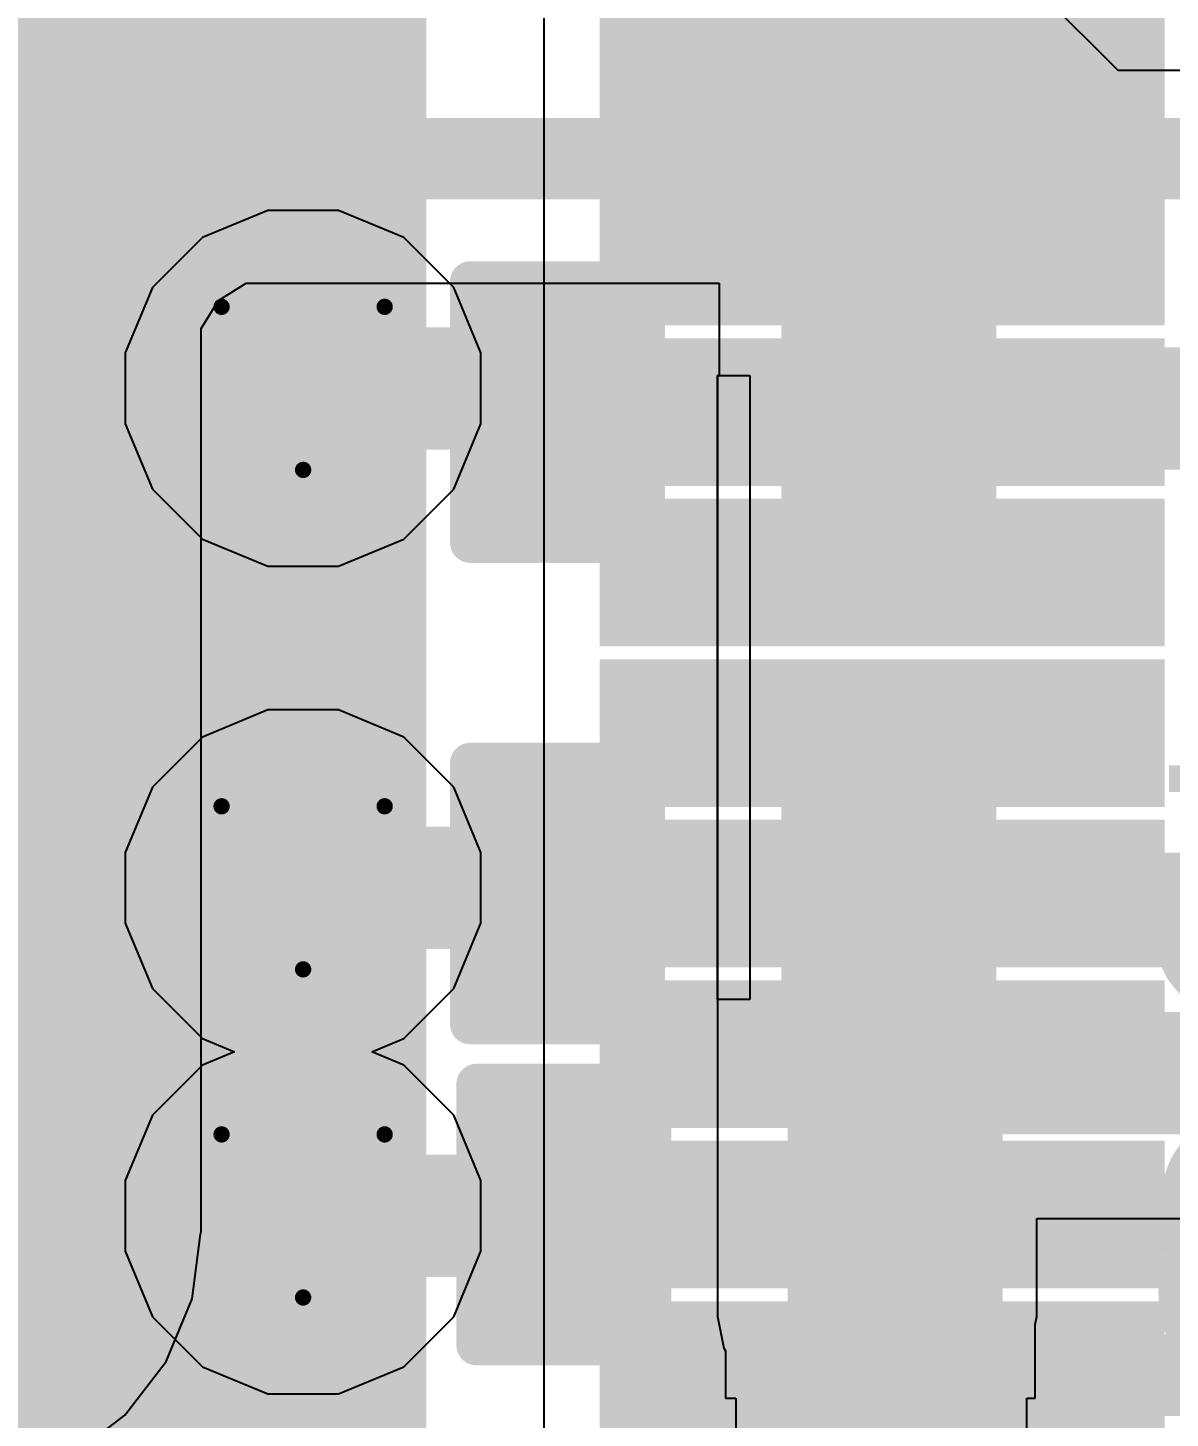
# Model space of a CAD drawing. Header units: inches. Extents: x 0 to 5359, y 0 to 5098.
# Drawn here: x 73.821 to 77.38, y 38.782 to 43.114 of the extents above; entities that cross this region are included whole.
import ezdxf

# ---------------------------------------------------------------- set-up
doc = ezdxf.new("R2010")
doc.units = ezdxf.units.IN
for name, color, linetype in [('Bottom Layer', 5, 'Continuous'), ('Bottom Overlay', 54, 'Continuous'), ('Bottom Paste', 16, 'Continuous'), ('Bottom Solder', 6, 'Continuous'), ('Drill Drawing', 1, 'Continuous'), ('Layer 1', 16, 'Continuous'), ('Layer 2', 76, 'Continuous'), ('Top Layer', 1, 'Continuous'), ('Top Paste', 8, 'Continuous'), ('Top Solder', 216, 'Continuous'), ('Via Holes', 16, 'Continuous')]:
    doc.layers.add(name, color=color, linetype=linetype)
doc.styles.add('Arial', font='', dxfattribs={"height": 0.2})
doc.styles.get('Arial').set_extended_font_data('Arial')

# ---------------------------------------------------------------- blocks, each defined once
blk = doc.blocks.new('48_HTQFP__7_7__30')
at = {"layer": 'Top Layer'}
for points in [[(-2.4, 5.05), (-2.1, 5.05), (-2.1, 3.45), (-2.4, 3.45)], [(-1.9, 5.05), (-1.6, 5.05), (-1.6, 3.45), (-1.9, 3.45)], [(-1.4, 5.05), (-1.1, 5.05), (-1.1, 3.45), (-1.4, 3.45)], [(-0.9, 5.05), (-0.6, 5.05), (-0.6, 3.45), (-0.9, 3.45)], [(-0.4, 5.05), (-0.1, 5.05), (-0.1, 3.45), (-0.4, 3.45)], [(0.1, 5.05), (0.4, 5.05), (0.4, 3.45), (0.1, 3.45)], [(0.6, 5.05), (0.9, 5.05), (0.9, 3.45), (0.6, 3.45)], [(1.1, 5.05), (1.4, 5.05), (1.4, 3.45), (1.1, 3.45)], [(1.6, 5.05), (1.9, 5.05), (1.9, 3.45), (1.6, 3.45)], [(-2.75, 2.75), (2.75, 2.75), (2.75, -2.75), (-2.75, -2.75)]]:
    blk.add_hatch(color=1, dxfattribs=at).paths.add_polyline_path(points)
at = {"layer": 'Top Paste'}
for points in [[(-2.4, 5.05), (-2.1, 5.05), (-2.1, 3.45), (-2.4, 3.45)], [(-1.9, 5.05), (-1.6, 5.05), (-1.6, 3.45), (-1.9, 3.45)], [(-1.4, 5.05), (-1.1, 5.05), (-1.1, 3.45), (-1.4, 3.45)], [(-0.9, 5.05), (-0.6, 5.05), (-0.6, 3.45), (-0.9, 3.45)], [(-0.4, 5.05), (-0.1, 5.05), (-0.1, 3.45), (-0.4, 3.45)], [(0.1, 5.05), (0.4, 5.05), (0.4, 3.45), (0.1, 3.45)], [(0.6, 5.05), (0.9, 5.05), (0.9, 3.45), (0.6, 3.45)], [(1.1, 5.05), (1.4, 5.05), (1.4, 3.45), (1.1, 3.45)], [(1.6, 5.05), (1.9, 5.05), (1.9, 3.45), (1.6, 3.45)], [(-2.75, 2.75), (2.75, 2.75), (2.75, -2.75), (-2.75, -2.75)]]:
    blk.add_hatch(color=8, dxfattribs=at).paths.add_polyline_path(points)
at = {"layer": 'Top Solder'}
for points in [[(-2.48, 5.13), (-2.02, 5.13), (-2.02, 3.37), (-2.48, 3.37)], [(-1.98, 5.13), (-1.52, 5.13), (-1.52, 3.37), (-1.98, 3.37)], [(-1.48, 5.13), (-1.02, 5.13), (-1.02, 3.37), (-1.48, 3.37)], [(-0.98, 5.13), (-0.52, 5.13), (-0.52, 3.37), (-0.98, 3.37)], [(-0.48, 5.13), (-0.02, 5.13), (-0.02, 3.37), (-0.48, 3.37)], [(0.02, 5.13), (0.48, 5.13), (0.48, 3.37), (0.02, 3.37)], [(0.52, 5.13), (0.98, 5.13), (0.98, 3.37), (0.52, 3.37)], [(1.02, 5.13), (1.48, 5.13), (1.48, 3.37), (1.02, 3.37)], [(1.52, 5.13), (1.98, 5.13), (1.98, 3.37), (1.52, 3.37)], [(-2.83, 2.83), (2.83, 2.83), (2.83, -2.83), (-2.83, -2.83)]]:
    blk.add_hatch(color=216, dxfattribs=at).paths.add_polyline_path(points)
blk = doc.blocks.new('C___0402_B_241')
at = {"layer": 'Bottom Layer'}
for points in [[(-0.2413, 0.3175), (-0.2413, -0.3175), (-0.6985, -0.3175), (-0.6985, 0.3175)], [(0.6985, 0.3175), (0.6985, -0.3175), (0.2413, -0.3175), (0.2413, 0.3175)]]:
    blk.add_hatch(color=5, dxfattribs=at).paths.add_polyline_path(points)
at = {"layer": 'Bottom Paste'}
for points in [[(-0.2413, 0.3175), (-0.2413, -0.3175), (-0.6985, -0.3175), (-0.6985, 0.3175)], [(0.6985, 0.3175), (0.6985, -0.3175), (0.2413, -0.3175), (0.2413, 0.3175)]]:
    blk.add_hatch(color=16, dxfattribs=at).paths.add_polyline_path(points)
at = {"layer": 'Bottom Solder'}
for points in [[(-0.1813, 0.3775), (-0.1813, -0.3775), (-0.7585, -0.3775), (-0.7585, 0.3775)], [(0.7585, 0.3775), (0.7585, -0.3775), (0.1813, -0.3775), (0.1813, 0.3775)]]:
    blk.add_hatch(color=6, dxfattribs=at).paths.add_polyline_path(points)
at = {"layer": 'Bottom Overlay'}
for points in [[(-0.7874, 0.4064, 0.127, 0.127, 0), (-0.7874, -0.4064, 0.127, 0.127, 0)], [(-0.7874, 0.4064, 0.127, 0.127, 0), (-0.2794, 0.4064, 0.127, 0.127, 0)], [(0.2794, 0.4064, 0.127, 0.127, 0), (0.7874, 0.4064, 0.127, 0.127, 0)], [(0.7874, -0.4064, 0.127, 0.127, 0), (0.7874, 0.4064, 0.127, 0.127, 0)], [(-0.7874, -0.4064, 0.127, 0.127, 0), (-0.2794, -0.4064, 0.127, 0.127, 0)], [(0.2794, -0.4064, 0.127, 0.127, 0), (0.7874, -0.4064, 0.127, 0.127, 0)]]:
    blk.add_lwpolyline(points, format="xyseb", dxfattribs=at)
for points in [[(-0.8191, 0.4064, 0.0635, 0.0635, 1), (-0.7556, 0.4064, 0.0635, 0.0635, 1)], [(-0.8191, 0.4064, 0.0635, 0.0635, 1), (-0.7556, 0.4064, 0.0635, 0.0635, 1)], [(-0.3111, 0.4064, 0.0635, 0.0635, 1), (-0.2477, 0.4064, 0.0635, 0.0635, 1)], [(0.2477, 0.4064, 0.0635, 0.0635, 1), (0.3112, 0.4064, 0.0635, 0.0635, 1)], [(0.7556, 0.4064, 0.0635, 0.0635, 1), (0.8191, 0.4064, 0.0635, 0.0635, 1)], [(0.7556, 0.4064, 0.0635, 0.0635, 1), (0.8191, 0.4064, 0.0635, 0.0635, 1)], [(-0.8191, -0.4064, 0.0635, 0.0635, 1), (-0.7556, -0.4064, 0.0635, 0.0635, 1)], [(-0.8191, -0.4064, 0.0635, 0.0635, 1), (-0.7556, -0.4064, 0.0635, 0.0635, 1)], [(-0.3111, -0.4064, 0.0635, 0.0635, 1), (-0.2476, -0.4064, 0.0635, 0.0635, 1)], [(0.2477, -0.4064, 0.0635, 0.0635, 1), (0.3112, -0.4064, 0.0635, 0.0635, 1)], [(0.7556, -0.4064, 0.0635, 0.0635, 1), (0.8191, -0.4064, 0.0635, 0.0635, 1)], [(0.7556, -0.4064, 0.0635, 0.0635, 1), (0.8191, -0.4064, 0.0635, 0.0635, 1)]]:
    blk.add_lwpolyline(points, format="xyseb", close=True, dxfattribs=at)
blk = doc.blocks.new('C___0402_B_250')
at = {"layer": 'Bottom Layer'}
for points in [[(-0.2413, 0.3175), (-0.2413, -0.3175), (-0.6985, -0.3175), (-0.6985, 0.3175)], [(0.6985, 0.3175), (0.6985, -0.3175), (0.2413, -0.3175), (0.2413, 0.3175)]]:
    blk.add_hatch(color=5, dxfattribs=at).paths.add_polyline_path(points)
at = {"layer": 'Bottom Paste'}
for points in [[(-0.2413, 0.3175), (-0.2413, -0.3175), (-0.6985, -0.3175), (-0.6985, 0.3175)], [(0.6985, 0.3175), (0.6985, -0.3175), (0.2413, -0.3175), (0.2413, 0.3175)]]:
    blk.add_hatch(color=16, dxfattribs=at).paths.add_polyline_path(points)
at = {"layer": 'Bottom Solder'}
for points in [[(-0.1813, 0.3775), (-0.1813, -0.3775), (-0.7585, -0.3775), (-0.7585, 0.3775)], [(0.7585, 0.3775), (0.7585, -0.3775), (0.1813, -0.3775), (0.1813, 0.3775)]]:
    blk.add_hatch(color=6, dxfattribs=at).paths.add_polyline_path(points)
at = {"layer": 'Bottom Overlay'}
for points in [[(-0.7874, -0.4064, 0.127, 0.127, 0), (-0.7874, 0.4064, 0.127, 0.127, 0)], [(-0.7874, 0.4064, 0.127, 0.127, 0), (-0.2794, 0.4064, 0.127, 0.127, 0)], [(0.2794, 0.4064, 0.127, 0.127, 0), (0.7874, 0.4064, 0.127, 0.127, 0)], [(0.7874, -0.4064, 0.127, 0.127, 0), (0.7874, 0.4064, 0.127, 0.127, 0)], [(-0.7874, -0.4064, 0.127, 0.127, 0), (-0.2794, -0.4064, 0.127, 0.127, 0)], [(0.2794, -0.4064, 0.127, 0.127, 0), (0.7874, -0.4064, 0.127, 0.127, 0)]]:
    blk.add_lwpolyline(points, format="xyseb", dxfattribs=at)
for points in [[(-0.8192, 0.4064, 0.0635, 0.0635, 1), (-0.7557, 0.4064, 0.0635, 0.0635, 1)], [(-0.8192, 0.4064, 0.0635, 0.0635, 1), (-0.7557, 0.4064, 0.0635, 0.0635, 1)], [(-0.3112, 0.4064, 0.0635, 0.0635, 1), (-0.2477, 0.4064, 0.0635, 0.0635, 1)], [(0.2477, 0.4064, 0.0635, 0.0635, 1), (0.3112, 0.4064, 0.0635, 0.0635, 1)], [(0.7556, 0.4064, 0.0635, 0.0635, 1), (0.8191, 0.4064, 0.0635, 0.0635, 1)], [(0.7556, 0.4064, 0.0635, 0.0635, 1), (0.8191, 0.4064, 0.0635, 0.0635, 1)], [(-0.8192, -0.4064, 0.0635, 0.0635, 1), (-0.7557, -0.4064, 0.0635, 0.0635, 1)], [(-0.8192, -0.4064, 0.0635, 0.0635, 1), (-0.7557, -0.4064, 0.0635, 0.0635, 1)], [(-0.3112, -0.4064, 0.0635, 0.0635, 1), (-0.2477, -0.4064, 0.0635, 0.0635, 1)], [(0.2476, -0.4064, 0.0635, 0.0635, 1), (0.3111, -0.4064, 0.0635, 0.0635, 1)], [(0.7556, -0.4064, 0.0635, 0.0635, 1), (0.8191, -0.4064, 0.0635, 0.0635, 1)], [(0.7556, -0.4064, 0.0635, 0.0635, 1), (0.8191, -0.4064, 0.0635, 0.0635, 1)]]:
    blk.add_lwpolyline(points, format="xyseb", close=True, dxfattribs=at)
blk = doc.blocks.new('C___0402_B_251')
at = {"layer": 'Bottom Layer'}
for points in [[(-0.2413, 0.3175), (-0.2413, -0.3175), (-0.6985, -0.3175), (-0.6985, 0.3175)], [(0.6985, 0.3175), (0.6985, -0.3175), (0.2413, -0.3175), (0.2413, 0.3175)]]:
    blk.add_hatch(color=5, dxfattribs=at).paths.add_polyline_path(points)
at = {"layer": 'Bottom Paste'}
for points in [[(-0.2413, 0.3175), (-0.2413, -0.3175), (-0.6985, -0.3175), (-0.6985, 0.3175)], [(0.6985, 0.3175), (0.6985, -0.3175), (0.2413, -0.3175), (0.2413, 0.3175)]]:
    blk.add_hatch(color=16, dxfattribs=at).paths.add_polyline_path(points)
at = {"layer": 'Bottom Solder'}
for points in [[(-0.1813, 0.3775), (-0.1813, -0.3775), (-0.7585, -0.3775), (-0.7585, 0.3775)], [(0.7585, 0.3775), (0.7585, -0.3775), (0.1813, -0.3775), (0.1813, 0.3775)]]:
    blk.add_hatch(color=6, dxfattribs=at).paths.add_polyline_path(points)
at = {"layer": 'Bottom Overlay'}
for points in [[(-0.7874, 0.4064, 0.127, 0.127, 0), (-0.7874, -0.4064, 0.127, 0.127, 0)], [(-0.7874, 0.4064, 0.127, 0.127, 0), (-0.2794, 0.4064, 0.127, 0.127, 0)], [(0.2794, 0.4064, 0.127, 0.127, 0), (0.7874, 0.4064, 0.127, 0.127, 0)], [(0.7874, -0.4064, 0.127, 0.127, 0), (0.7874, 0.4064, 0.127, 0.127, 0)], [(-0.7874, -0.4064, 0.127, 0.127, 0), (-0.2794, -0.4064, 0.127, 0.127, 0)], [(0.2794, -0.4064, 0.127, 0.127, 0), (0.7874, -0.4064, 0.127, 0.127, 0)]]:
    blk.add_lwpolyline(points, format="xyseb", dxfattribs=at)
for points in [[(-0.8191, 0.4064, 0.0635, 0.0635, 1), (-0.7556, 0.4064, 0.0635, 0.0635, 1)], [(-0.8191, 0.4064, 0.0635, 0.0635, 1), (-0.7556, 0.4064, 0.0635, 0.0635, 1)], [(-0.3111, 0.4064, 0.0635, 0.0635, 1), (-0.2477, 0.4064, 0.0635, 0.0635, 1)], [(0.2477, 0.4064, 0.0635, 0.0635, 1), (0.3112, 0.4064, 0.0635, 0.0635, 1)], [(0.7557, 0.4064, 0.0635, 0.0635, 1), (0.8192, 0.4064, 0.0635, 0.0635, 1)], [(0.7557, 0.4064, 0.0635, 0.0635, 1), (0.8192, 0.4064, 0.0635, 0.0635, 1)], [(-0.8191, -0.4064, 0.0635, 0.0635, 1), (-0.7556, -0.4064, 0.0635, 0.0635, 1)], [(-0.8191, -0.4064, 0.0635, 0.0635, 1), (-0.7556, -0.4064, 0.0635, 0.0635, 1)], [(-0.3111, -0.4064, 0.0635, 0.0635, 1), (-0.2476, -0.4064, 0.0635, 0.0635, 1)], [(0.2477, -0.4064, 0.0635, 0.0635, 1), (0.3112, -0.4064, 0.0635, 0.0635, 1)], [(0.7557, -0.4064, 0.0635, 0.0635, 1), (0.8192, -0.4064, 0.0635, 0.0635, 1)], [(0.7557, -0.4064, 0.0635, 0.0635, 1), (0.8192, -0.4064, 0.0635, 0.0635, 1)]]:
    blk.add_lwpolyline(points, format="xyseb", close=True, dxfattribs=at)

msp = doc.modelspace()

# ---------------------------------------------------------------- hatches: boundary and pattern name
at = {"layer": 'Bottom Layer'}
h = msp.add_hatch(color=5, dxfattribs=at)
edge = h.paths.add_edge_path()
edge.add_arc((74.6785, 41.9906), 0.3, 0, 360)
h = msp.add_hatch(color=5, dxfattribs=at)
edge = h.paths.add_edge_path()
edge.add_arc((74.6785, 40.4346), 0.3, 0, 360)
msp.add_hatch(color=5, dxfattribs=at).paths.add_polyline_path([(76.2282, 39.0992), (76.7052, 39.0992), (76.7052, 40.7342), (76.2282, 40.7342)])
h = msp.add_hatch(color=5, dxfattribs=at)
edge = h.paths.add_edge_path()
edge.add_arc((74.6785, 39.4124), 0.3, 0, 360)
at = {"layer": 'Layer 1'}
h = msp.add_hatch(color=16, dxfattribs=at)
edge = h.paths.add_edge_path()
edge.add_arc((74.6785, 41.9906), 0.3, 0, 360)
h = msp.add_hatch(color=16, dxfattribs=at)
edge = h.paths.add_edge_path()
edge.add_arc((74.6785, 40.4346), 0.3, 0, 360)
h = msp.add_hatch(color=16, dxfattribs=at)
edge = h.paths.add_edge_path()
edge.add_arc((74.6785, 39.4124), 0.3, 0, 360)
at = {"layer": 'Layer 2'}
h = msp.add_hatch(color=76, dxfattribs=at)
edge = h.paths.add_edge_path()
edge.add_arc((74.6785, 41.9906), 0.3, 0, 360)
h = msp.add_hatch(color=76, dxfattribs=at)
edge = h.paths.add_edge_path()
edge.add_arc((74.6785, 40.4346), 0.3, 0, 360)
h = msp.add_hatch(color=76, dxfattribs=at)
edge = h.paths.add_edge_path()
edge.add_arc((74.6785, 39.4124), 0.3, 0, 360)
at = {"layer": 'Top Layer'}
h = msp.add_hatch(color=1, dxfattribs=at)
edge = h.paths.add_edge_path()
edge.add_arc((74.6785, 41.9906), 0.3, 0, 360)
h = msp.add_hatch(color=1, dxfattribs=at)
edge = h.paths.add_edge_path()
edge.add_arc((74.6785, 40.4346), 0.3, 0, 360)
h = msp.add_hatch(color=1, dxfattribs=at)
edge = h.paths.add_edge_path()
edge.add_arc((74.6785, 39.4124), 0.3, 0, 360)
at = {"layer": 'Via Holes'}
h = msp.add_hatch(color=7, dxfattribs=at)
edge = h.paths.add_edge_path()
edge.add_arc((74.6785, 41.9906), 0.15, 0, 360)
h = msp.add_hatch(color=7, dxfattribs=at)
edge = h.paths.add_edge_path()
edge.add_arc((74.6785, 40.4346), 0.15, 0, 360)
h = msp.add_hatch(color=7, dxfattribs=at)
edge = h.paths.add_edge_path()
edge.add_arc((74.6785, 39.4124), 0.15, 0, 360)

# ---------------------------------------------------------------- linework, layer by layer
at = {"layer": 'Bottom Layer'}
for p, q in [((74.4144, 42.264), (74.5011, 42.3178)), ((74.5011, 42.3178), (75.9742, 42.3178)), ((75.9742, 42.3178), (75.9742, 42.0304)), ((74.3606, 42.1773), (74.4144, 42.264)), ((74.3606, 39.3637), (74.3606, 42.1773)), ((75.9693, 40.0863), (75.9693, 42.0304)), ((75.9693, 42.0304), (76.0699, 42.0304)), ((75.9742, 42.0304), (75.9693, 42.0304)), ((75.9693, 42.0304), (75.9693, 40.0863)), ((76.0699, 42.0304), (76.0699, 40.0863)), ((76.0699, 40.0863), (75.9693, 40.0863)), ((75.9693, 40.0863), (75.9693, 40.0863)), ((75.9693, 40.0863), (75.9693, 39.0992)), ((76.9642, 39.0992), (76.9642, 39.4041)), ((76.9642, 39.4041), (79.4013, 39.4041)), ((74.3325, 39.1542), (74.359, 39.3556)), ((74.359, 39.3556), (74.3606, 39.3637)), ((74.2516, 38.959), (74.3325, 39.1542)), ((75.9693, 39.0992), (75.989, 39.0001)), ((76.9592, 39.0742), (76.9642, 39.0992)), ((76.9592, 38.8452), (76.9592, 39.0742)), ((75.989, 39.0001), (75.994, 38.9925)), ((75.994, 38.9925), (75.994, 38.8452)), ((74.123, 38.7914), (74.2516, 38.959)), ((75.994, 38.8452), (76.0262, 38.8452)), ((76.0262, 38.8452), (76.0262, 37.3127)), ((76.9326, 37.3127), (76.9326, 38.8452)), ((76.9326, 38.8452), (76.9592, 38.8452)), ((73.9554, 38.6627), (74.123, 38.7914))]:
    msp.add_line(p, q, dxfattribs=at)
for points in [[(73.5403, 42.603, 0.254, 0.254, -0.414214), (74.2403, 43.303, 0.254, 0.254, 0)], [(74.0322, 42.462, 0.254, 0.254, -0.272102), (74.4478, 42.7063, 0.254, 0.254, 0)], [(74.4478, 42.7063, 0.254, 0.254, 0), (78.5437, 42.7063, 0.254, 0.254, 0)], [(73.9721, 42.2306, 0.254, 0.254, -0.127716), (74.0322, 42.462, 0.254, 0.254, 0)], [(73.9721, 39.3637, 0.254, 0.254, 0), (73.9721, 42.2306, 0.254, 0.254, 0)], [(76.4949, 41.9282, 0.381, 0.381, 0), (76.4949, 42.0437, 0.381, 0.381, 0)], [(74.5515, 41.9906, 0.381, 0.381, 0), (74.6785, 41.9906, 0.381, 0.381, 0)], [(74.6785, 41.9906, 0.381, 0.381, 0), (75.4789, 41.9906, 0.381, 0.381, 0)], [(75.4789, 41.9906, 0.381, 0.381, 0), (75.517, 41.9167, 0.381, 0.381, 0)], [(76.4949, 41.9282, 0.381, 0.381, 0), (77.9412, 41.9282, 0.381, 0.381, 0)], [(74.5515, 40.4346, 0.381, 0.381, 0), (74.6785, 40.4346, 0.381, 0.381, 0)], [(74.6785, 40.4346, 0.381, 0.381, 0), (75.4789, 40.4346, 0.381, 0.381, 0)], [(75.4789, 40.4346, 0.381, 0.381, 0), (75.517, 40.4167, 0.381, 0.381, 0)], [(76.4568, 40.4167, 0.381, 0.381, -0.414214), (76.4766, 40.3969, 0.381, 0.381, 0)], [(76.4766, 39.8197, 0.381, 0.381, 0), (76.4766, 40.3969, 0.381, 0.381, 0)], [(76.4766, 39.8197, 0.381, 0.381, 0), (76.5143, 39.8573, 0.381, 0.381, 0)], [(76.5143, 39.8573, 0.381, 0.381, 0), (79.7316, 39.8573, 0.381, 0.381, 0)], [(76.4766, 39.4167, 0.381, 0.381, 0), (76.4766, 39.8197, 0.381, 0.381, 0)], [(74.5515, 39.4124, 0.381, 0.381, 0), (74.6785, 39.4124, 0.381, 0.381, 0)], [(74.6785, 39.4124, 0.381, 0.381, 0), (75.4988, 39.4124, 0.381, 0.381, 0)], [(75.4988, 39.4124, 0.381, 0.381, 0), (75.5369, 39.4167, 0.381, 0.381, 0)], [(76.4794, 36.9824, 0.381, 0.381, 0), (76.4794, 39.4167, 0.381, 0.381, 0)], [(73.9721, 39.3637, 0.254, 0.254, -0.414214), (73.5507, 38.9422, 0.254, 0.254, 0)]]:
    msp.add_lwpolyline(points, format="xyseb", dxfattribs=at)
for points in [[(74.3843, 42.7063, 0.127, 0.127, 1), (74.5113, 42.7063, 0.127, 0.127, 1)], [(74.3843, 42.7063, 0.127, 0.127, 1), (74.5113, 42.7063, 0.127, 0.127, 1)], [(73.9687, 42.462, 0.127, 0.127, 1), (74.0957, 42.462, 0.127, 0.127, 1)], [(73.9687, 42.462, 0.127, 0.127, 1), (74.0957, 42.462, 0.127, 0.127, 1)], [(73.9086, 42.2306, 0.127, 0.127, 1), (74.0356, 42.2306, 0.127, 0.127, 1)], [(73.9086, 42.2306, 0.127, 0.127, 1), (74.0356, 42.2306, 0.127, 0.127, 1)], [(76.3997, 42.0437, 0.1905, 0.1905, 1), (76.5902, 42.0437, 0.1905, 0.1905, 1)], [(74.4563, 41.9906, 0.1905, 0.1905, 1), (74.6468, 41.9906, 0.1905, 0.1905, 1)], [(74.5833, 41.9906, 0.1905, 0.1905, 1), (74.7738, 41.9906, 0.1905, 0.1905, 1)], [(74.5833, 41.9906, 0.1905, 0.1905, 1), (74.7738, 41.9906, 0.1905, 0.1905, 1)], [(75.3837, 41.9906, 0.1905, 0.1905, 1), (75.5742, 41.9906, 0.1905, 0.1905, 1)], [(75.3837, 41.9906, 0.1905, 0.1905, 1), (75.5742, 41.9906, 0.1905, 0.1905, 1)], [(75.4218, 41.9167, 0.1905, 0.1905, 1), (75.6123, 41.9167, 0.1905, 0.1905, 1)], [(76.3997, 41.9282, 0.1905, 0.1905, 1), (76.5902, 41.9282, 0.1905, 0.1905, 1)], [(76.3997, 41.9282, 0.1905, 0.1905, 1), (76.5902, 41.9282, 0.1905, 0.1905, 1)], [(74.4563, 40.4346, 0.1905, 0.1905, 1), (74.6468, 40.4346, 0.1905, 0.1905, 1)], [(74.5833, 40.4346, 0.1905, 0.1905, 1), (74.7738, 40.4346, 0.1905, 0.1905, 1)], [(74.5833, 40.4346, 0.1905, 0.1905, 1), (74.7738, 40.4346, 0.1905, 0.1905, 1)], [(75.3837, 40.4346, 0.1905, 0.1905, 1), (75.5742, 40.4346, 0.1905, 0.1905, 1)], [(75.3837, 40.4346, 0.1905, 0.1905, 1), (75.5742, 40.4346, 0.1905, 0.1905, 1)], [(75.4218, 40.4167, 0.1905, 0.1905, 1), (75.6123, 40.4167, 0.1905, 0.1905, 1)], [(76.3616, 40.4167, 0.1905, 0.1905, 1), (76.5521, 40.4167, 0.1905, 0.1905, 1)], [(76.3814, 40.3969, 0.1905, 0.1905, 1), (76.5719, 40.3969, 0.1905, 0.1905, 1)], [(76.3814, 40.3969, 0.1905, 0.1905, 1), (76.5719, 40.3969, 0.1905, 0.1905, 1)], [(76.419, 39.8573, 0.1905, 0.1905, 1), (76.6095, 39.8573, 0.1905, 0.1905, 1)], [(76.419, 39.8573, 0.1905, 0.1905, 1), (76.6095, 39.8573, 0.1905, 0.1905, 1)], [(76.3814, 39.8197, 0.1905, 0.1905, 1), (76.5719, 39.8197, 0.1905, 0.1905, 1)], [(76.3814, 39.8197, 0.1905, 0.1905, 1), (76.5719, 39.8197, 0.1905, 0.1905, 1)], [(76.3814, 39.8197, 0.1905, 0.1905, 1), (76.5719, 39.8197, 0.1905, 0.1905, 1)], [(74.4563, 39.4124, 0.1905, 0.1905, 1), (74.6468, 39.4124, 0.1905, 0.1905, 1)], [(74.5833, 39.4124, 0.1905, 0.1905, 1), (74.7738, 39.4124, 0.1905, 0.1905, 1)], [(74.5833, 39.4124, 0.1905, 0.1905, 1), (74.7738, 39.4124, 0.1905, 0.1905, 1)], [(75.4035, 39.4124, 0.1905, 0.1905, 1), (75.594, 39.4124, 0.1905, 0.1905, 1)], [(75.4035, 39.4124, 0.1905, 0.1905, 1), (75.594, 39.4124, 0.1905, 0.1905, 1)], [(75.4416, 39.4167, 0.1905, 0.1905, 1), (75.6321, 39.4167, 0.1905, 0.1905, 1)], [(76.3814, 39.4167, 0.1905, 0.1905, 1), (76.5719, 39.4167, 0.1905, 0.1905, 1)], [(76.3841, 39.4167, 0.1905, 0.1905, 1), (76.5746, 39.4167, 0.1905, 0.1905, 1)], [(73.9086, 39.3637, 0.127, 0.127, 1), (74.0356, 39.3637, 0.127, 0.127, 1)], [(73.9086, 39.3637, 0.127, 0.127, 1), (74.0356, 39.3637, 0.127, 0.127, 1)]]:
    msp.add_lwpolyline(points, format="xyseb", close=True, dxfattribs=at)
at = {"layer": 'Drill Drawing'}
for points in [[(74.4245, 42.2446, 0.0508, 0.0508, 0), (74.9325, 42.2446, 0.0508, 0.0508, 0)], [(74.4245, 42.2446, 0.0508, 0.0508, 0), (74.6785, 41.7366, 0.0508, 0.0508, 0)], [(74.6785, 41.7366, 0.0508, 0.0508, 0), (74.9325, 42.2446, 0.0508, 0.0508, 0)], [(74.4245, 40.6886, 0.0508, 0.0508, 0), (74.9325, 40.6886, 0.0508, 0.0508, 0)], [(74.4245, 40.6886, 0.0508, 0.0508, 0), (74.6785, 40.1806, 0.0508, 0.0508, 0)], [(74.6785, 40.1806, 0.0508, 0.0508, 0), (74.9325, 40.6886, 0.0508, 0.0508, 0)], [(74.4245, 39.6664, 0.0508, 0.0508, 0), (74.9325, 39.6664, 0.0508, 0.0508, 0)], [(74.4245, 39.6664, 0.0508, 0.0508, 0), (74.6785, 39.1584, 0.0508, 0.0508, 0)], [(74.6785, 39.1584, 0.0508, 0.0508, 0), (74.9325, 39.6664, 0.0508, 0.0508, 0)]]:
    msp.add_lwpolyline(points, format="xyseb", dxfattribs=at)
for points in [[(74.4118, 42.2446, 0.0254, 0.0254, 1), (74.4372, 42.2446, 0.0254, 0.0254, 1)], [(74.4118, 42.2446, 0.0254, 0.0254, 1), (74.4372, 42.2446, 0.0254, 0.0254, 1)], [(74.9198, 42.2446, 0.0254, 0.0254, 1), (74.9452, 42.2446, 0.0254, 0.0254, 1)], [(74.9198, 42.2446, 0.0254, 0.0254, 1), (74.9452, 42.2446, 0.0254, 0.0254, 1)], [(74.6658, 41.7366, 0.0254, 0.0254, 1), (74.6912, 41.7366, 0.0254, 0.0254, 1)], [(74.6658, 41.7366, 0.0254, 0.0254, 1), (74.6912, 41.7366, 0.0254, 0.0254, 1)], [(74.4118, 40.6886, 0.0254, 0.0254, 1), (74.4372, 40.6886, 0.0254, 0.0254, 1)], [(74.4118, 40.6886, 0.0254, 0.0254, 1), (74.4372, 40.6886, 0.0254, 0.0254, 1)], [(74.9198, 40.6886, 0.0254, 0.0254, 1), (74.9452, 40.6886, 0.0254, 0.0254, 1)], [(74.9198, 40.6886, 0.0254, 0.0254, 1), (74.9452, 40.6886, 0.0254, 0.0254, 1)], [(74.6658, 40.1806, 0.0254, 0.0254, 1), (74.6912, 40.1806, 0.0254, 0.0254, 1)], [(74.6658, 40.1806, 0.0254, 0.0254, 1), (74.6912, 40.1806, 0.0254, 0.0254, 1)], [(74.4118, 39.6664, 0.0254, 0.0254, 1), (74.4372, 39.6664, 0.0254, 0.0254, 1)], [(74.4118, 39.6664, 0.0254, 0.0254, 1), (74.4372, 39.6664, 0.0254, 0.0254, 1)], [(74.9198, 39.6664, 0.0254, 0.0254, 1), (74.9452, 39.6664, 0.0254, 0.0254, 1)], [(74.9198, 39.6664, 0.0254, 0.0254, 1), (74.9452, 39.6664, 0.0254, 0.0254, 1)], [(74.6658, 39.1584, 0.0254, 0.0254, 1), (74.6912, 39.1584, 0.0254, 0.0254, 1)], [(74.6658, 39.1584, 0.0254, 0.0254, 1), (74.6912, 39.1584, 0.0254, 0.0254, 1)]]:
    msp.add_lwpolyline(points, format="xyseb", close=True, dxfattribs=at)
at = {"layer": 'Layer 2'}
for p, q in [((76.7399, 43.4585), (77.2164, 42.982)), ((77.2164, 42.982), (78.0702, 42.982)), ((74.5683, 42.5446), (74.3647, 42.4602)), ((74.7887, 42.5446), (74.5683, 42.5446)), ((74.9923, 42.4602), (74.7887, 42.5446)), ((74.3647, 42.4602), (74.2089, 42.3044)), ((75.1482, 42.3044), (74.9923, 42.4602)), ((74.2089, 42.3044), (74.1245, 42.1008)), ((75.2325, 42.1008), (75.1482, 42.3044)), ((74.1245, 42.1008), (74.1245, 41.8804)), ((75.2325, 41.8804), (75.2325, 42.1008)), ((74.1245, 41.8804), (74.2089, 41.6768)), ((75.1482, 41.6768), (75.2325, 41.8804)), ((74.2089, 41.6768), (74.3647, 41.5209)), ((74.9923, 41.5209), (75.1482, 41.6768)), ((74.3647, 41.5209), (74.5683, 41.4366)), ((74.7887, 41.4366), (74.9923, 41.5209)), ((74.5683, 41.4366), (74.7887, 41.4366)), ((74.5683, 40.9886), (74.3647, 40.9043)), ((74.7887, 40.9886), (74.5683, 40.9886)), ((74.9923, 40.9043), (74.7887, 40.9886)), ((74.3647, 40.9043), (74.2089, 40.7484)), ((75.1482, 40.7484), (74.9923, 40.9043)), ((74.2089, 40.7484), (74.1245, 40.5448)), ((75.2325, 40.5448), (75.1482, 40.7484)), ((74.1245, 40.5448), (74.1245, 40.3244)), ((75.2325, 40.3244), (75.2325, 40.5448)), ((74.1245, 40.3244), (74.2089, 40.1208)), ((75.1482, 40.1208), (75.2325, 40.3244)), ((74.2089, 40.1208), (74.3647, 39.965)), ((74.9923, 39.965), (75.1482, 40.1208)), ((74.3647, 39.965), (74.4648, 39.9235)), ((74.8923, 39.9235), (74.9923, 39.965)), ((74.4648, 39.9235), (74.3647, 39.8821)), ((74.9923, 39.8821), (74.8923, 39.9235)), ((74.3647, 39.8821), (74.2089, 39.7262)), ((75.1482, 39.7262), (74.9923, 39.8821)), ((74.2089, 39.7262), (74.1245, 39.5226)), ((75.2325, 39.5226), (75.1482, 39.7262)), ((74.1245, 39.5226), (74.1245, 39.3022)), ((75.2325, 39.3022), (75.2325, 39.5226)), ((74.1245, 39.3022), (74.2089, 39.0986)), ((75.1482, 39.0986), (75.2325, 39.3022)), ((74.2089, 39.0986), (74.3647, 38.9428)), ((74.9923, 38.9428), (75.1482, 39.0986)), ((74.3647, 38.9428), (74.5683, 38.8584)), ((74.7887, 38.8584), (74.9923, 38.9428)), ((74.5683, 38.8584), (74.7887, 38.8584))]:
    msp.add_line(p, q, dxfattribs=at)
at = {"layer": 'Top Layer'}
for p, q in [((75.4281, 43.2417), (75.4281, 42.8207)), ((75.4281, 42.8207), (75.4281, 42.8207)), ((75.4281, 42.8207), (75.4281, 41.8207)), ((75.4281, 41.8207), (75.4281, 41.8207)), ((75.4281, 41.8207), (75.4281, 41.0127)), ((75.4281, 41.0127), (75.4281, 41.0127)), ((75.4281, 41.0127), (75.4281, 40.0127)), ((75.4281, 40.0127), (75.4281, 40.0127)), ((75.4281, 40.0127), (75.4281, 39.3207)), ((75.4281, 39.3207), (75.4281, 39.3207)), ((75.4281, 39.3207), (75.4281, 38.8207)), ((75.4281, 38.8207), (75.4281, 38.8207)), ((75.4281, 38.8207), (75.4281, 38.0127))]:
    msp.add_line(p, q, dxfattribs=at)
for points in [[(72.7786, 42.1299, 0.1778, 0.1778, 0), (73.9626, 41.6878, 0.1778, 0.1778, 0)], [(76.4821, 41.9167, 0.254, 0.254, 0), (77.9297, 41.9167, 0.254, 0.254, 0)], [(72.2321, 40.6667, 0.1778, 0.1778, 0), (73.9626, 41.6878, 0.1778, 0.1778, 0)], [(76.4821, 40.4167, 0.254, 0.254, 0), (77.6879, 40.4167, 0.254, 0.254, 0)], [(76.4821, 39.9167, 0.254, 0.254, 0), (77.8876, 39.9167, 0.254, 0.254, 0)], [(76.4821, 39.4167, 0.254, 0.254, 0), (78.6678, 39.4167, 0.254, 0.254, 0)], [(76.4821, 38.9167, 0.254, 0.254, 0), (78.6415, 38.9167, 0.254, 0.254, 0)]]:
    msp.add_lwpolyline(points, format="xyseb", dxfattribs=at)
for points in [[(76.4186, 41.9167, 0.127, 0.127, 1), (76.5456, 41.9167, 0.127, 0.127, 1)], [(73.9182, 41.6878, 0.0889, 0.0889, 1), (74.0071, 41.6878, 0.0889, 0.0889, 1)], [(73.9182, 41.6878, 0.0889, 0.0889, 1), (74.0071, 41.6878, 0.0889, 0.0889, 1)], [(76.4186, 40.4167, 0.127, 0.127, 1), (76.5456, 40.4167, 0.127, 0.127, 1)], [(76.4186, 39.9167, 0.127, 0.127, 1), (76.5456, 39.9167, 0.127, 0.127, 1)], [(76.4186, 39.4167, 0.127, 0.127, 1), (76.5456, 39.4167, 0.127, 0.127, 1)], [(76.4186, 38.9167, 0.127, 0.127, 1), (76.5456, 38.9167, 0.127, 0.127, 1)]]:
    msp.add_lwpolyline(points, format="xyseb", close=True, dxfattribs=at)

# ---------------------------------------------------------------- block references
at = {"rotation": 270}
msp.add_blockref('48_HTQFP__7_7__30', (72.2321, 40.6667), dxfattribs=at)
for name, p in [('C___0402_B_241', (75.9869, 41.9167)), ('C___0402_B_251', (75.9869, 40.4167)), ('C___0402_B_250', (76.0067, 39.4167))]:
    msp.add_blockref(name, p)

# ---------------------------------------------------------------- texts
at = {"layer": 'Bottom Overlay', "style": 'Arial', "text_generation_flag": 2}
for s, p in [('C115', (79.8336, 40.0537)), ('C116', (79.8409, 38.9233))]:
    msp.add_text(s, height=0.762, dxfattribs=at).set_placement(p)

doc.saveas('drawing.dxf')
